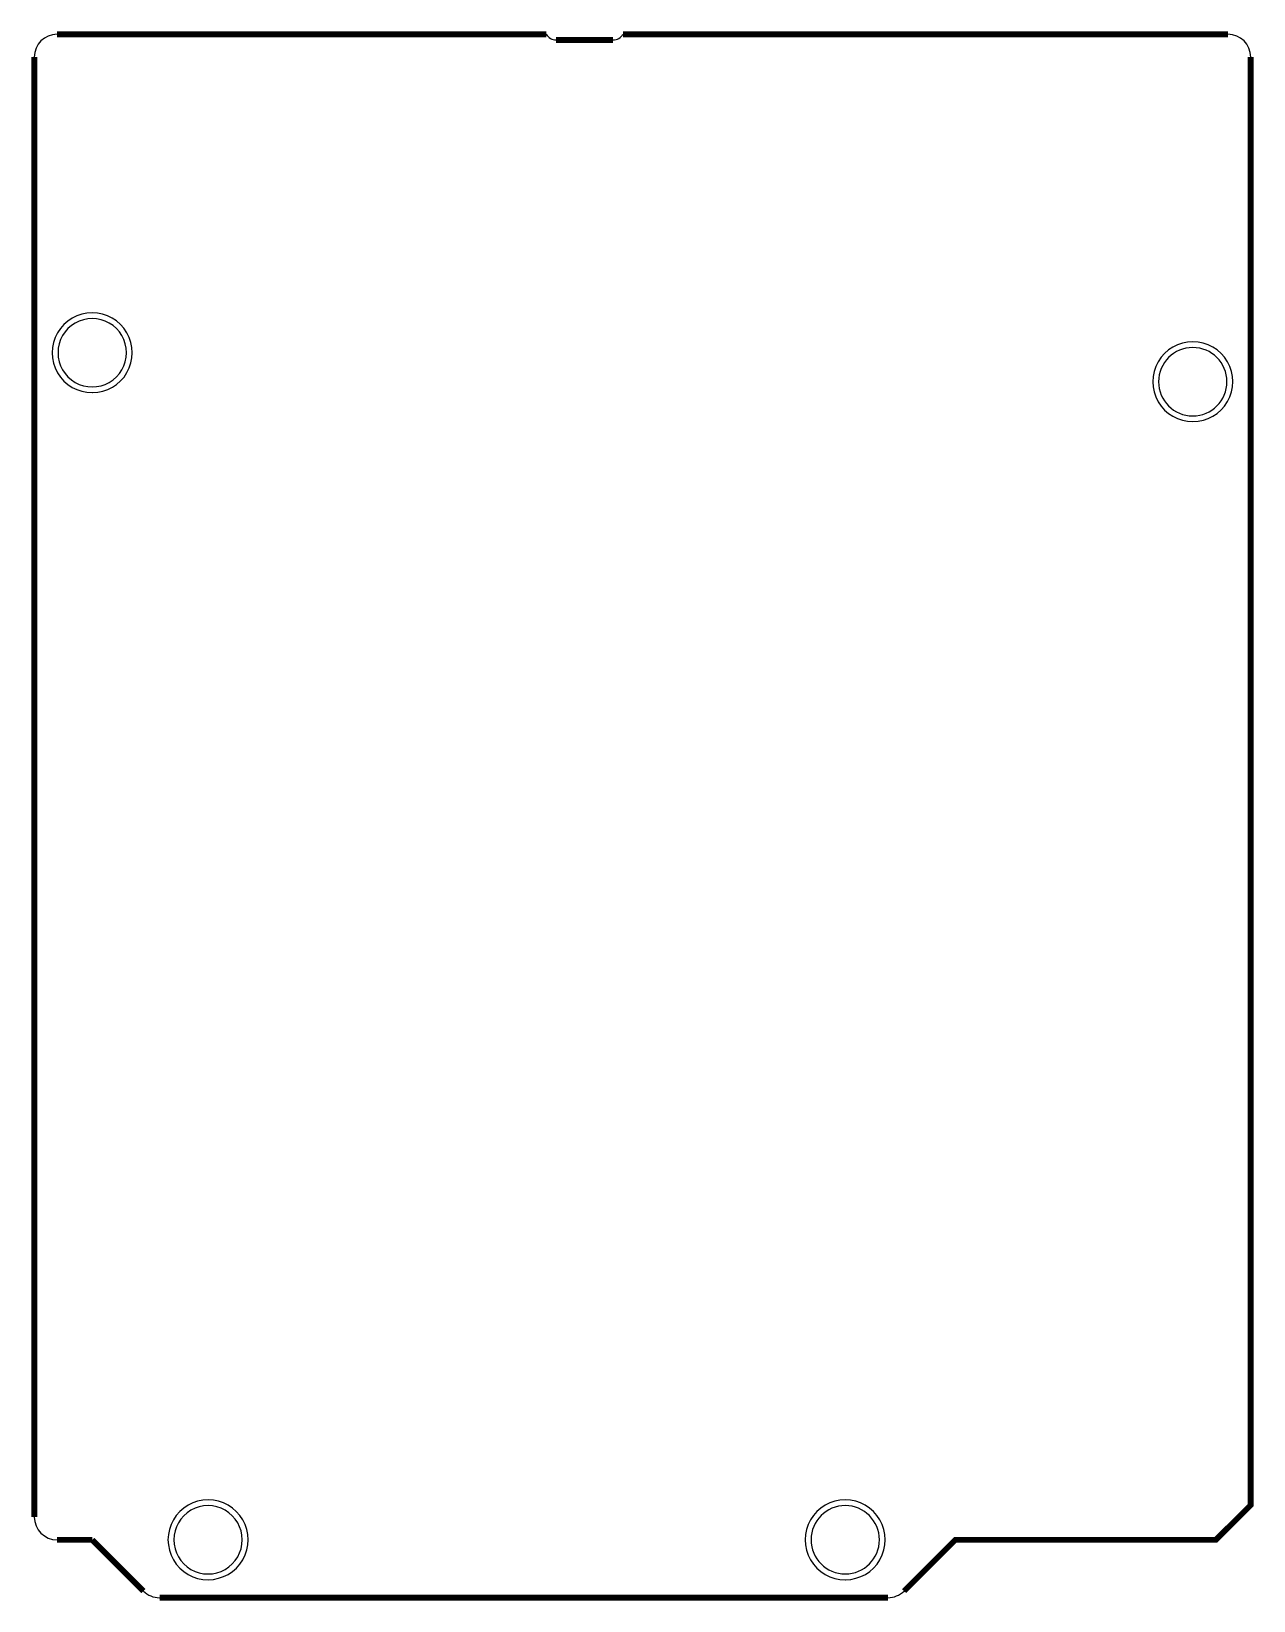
# Model space of a CAD drawing. Header units: millimetres. Extents: x 103.8 to 157.3, y -53.6 to 15.2.
import ezdxf

# ---------------------------------------------------------------- set-up
doc = ezdxf.new("R2010")
doc.units = ezdxf.units.MM
doc.layers.add('BoardOutLine', color=7, linetype='Continuous', true_color=0xff00ff)

msp = doc.modelspace()

# ---------------------------------------------------------------- linework, layer by layer
at = {"layer": 'BoardOutLine', "const_width": 0.254}
for points in [[(104.88, 15.114), (126.327, 15.114)], [(129.693, 15.114), (156.22, 15.114)], [(126.76, 14.864), (129.26, 14.864)], [(103.88, -49.926), (103.88, 14.114)], [(157.22, 14.114), (157.22, -49.402), (155.696, -50.926), (144.266, -50.926), (142.019, -53.174)], [(106.42, -50.926), (104.88, -50.926)], [(108.667, -53.174), (106.42, -50.926)], [(141.312, -53.466), (109.374, -53.466)]]:
    msp.add_lwpolyline(points, dxfattribs=at)
at = {"layer": 'BoardOutLine'}
for centre, radius, start, end in [((104.88, 14.114), 1, 90, 180), ((126.76, 15.364), 0.5, 210.00168, 270), ((129.26, 15.364), 0.5, 270, 329.99832), ((156.22, 14.114), 1, 0, 90), ((106.413, 1.144), 1.75, 89.78172, 270.21828), ((106.427, 1.144), 1.75, 270, 90.21828), ((106.42, 1.144), 1.5, 359.99999, 180.00001), ((154.673, -0.126), 1.75, 89.78172, 270.21828), ((154.687, -0.126), 1.75, 270, 90.21828), ((106.42, 1.144), 1.5, 179.99999, 0), ((154.68, -0.126), 1.5, 0, 180), ((154.68, -0.126), 1.5, 180, 0), ((111.493, -50.926), 1.75, 89.78172, 270.21828), ((111.5, -50.926), 1.5, 359.99999, 180.00001), ((111.507, -50.926), 1.75, 270, 90.21828), ((139.433, -50.926), 1.75, 89.78172, 270.21828), ((139.44, -50.926), 1.5, 0, 180), ((139.447, -50.926), 1.75, 270, 90.21828), ((104.88, -49.926), 1, 180, 270), ((111.5, -50.926), 1.5, 179.99999, 0), ((139.44, -50.926), 1.5, 180, 0), ((109.374, -52.466), 1, 225.00042, 270), ((141.312, -52.466), 1, 270, 314.99958)]:
    msp.add_arc(centre, radius, start, end, dxfattribs=at)

doc.saveas('drawing.dxf')
